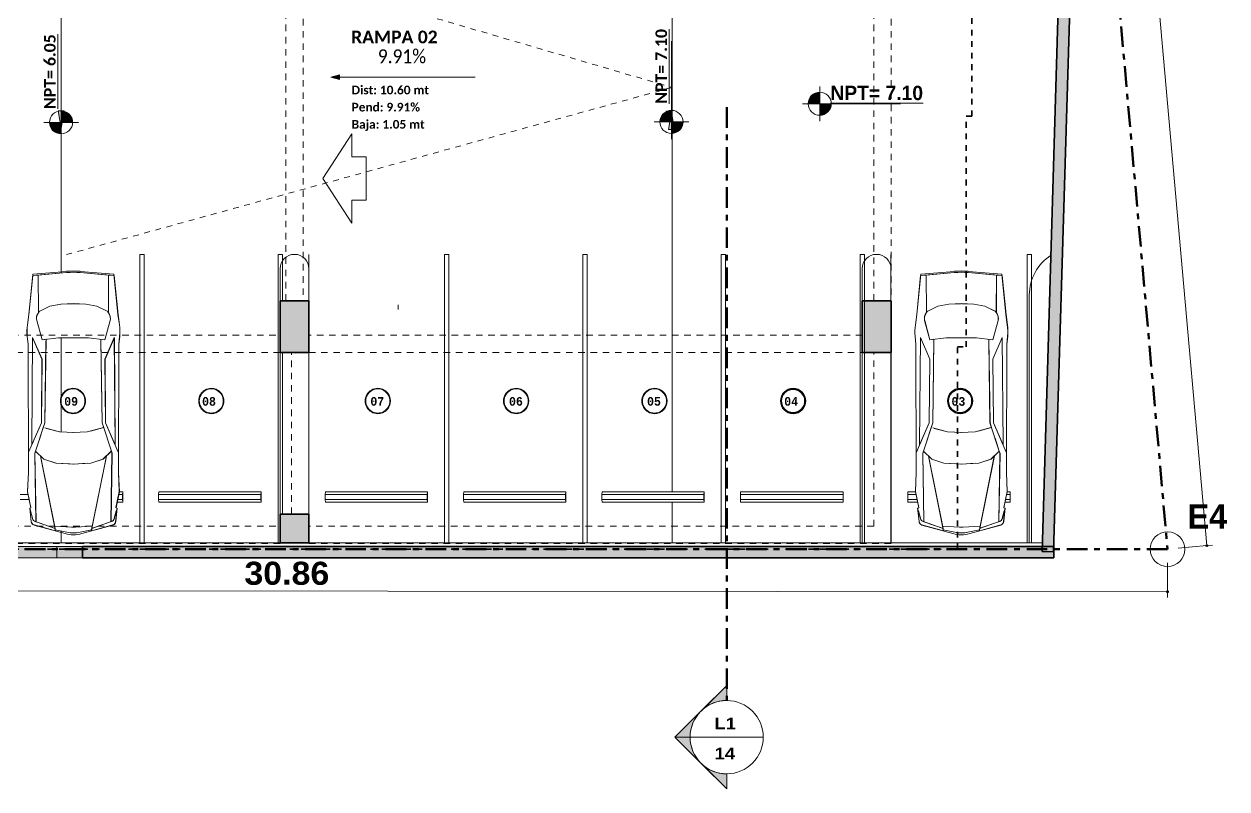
# Model space of a CAD drawing. Header units: metres. Extents: x -144 to 1000, y -717 to 29.
# Drawn here: x 364.23 to 385.1, y -575.68 to -562.42 of the extents above; entities that cross this region are included whole.
import ezdxf

# ---------------------------------------------------------------- set-up
doc = ezdxf.new("R2010")
doc.units = ezdxf.units.M
for name, pattern in [('Basculante', [0.11625, 0.075, -0.04125]), ('basculante modificado', [0.18, 0.1125, -0.0675]), ('Dash Dot 3_16_', [0.595313, 0.357187, -0.119063, 0, -0.119063]), ('Trazo_2_', [0.47625, 0.238125, -0.238125])]:
    doc.linetypes.add(name, pattern=pattern)
doc.layers.get('0').update_dxf_attribs({"color": 1})
for name, color, linetype, lineweight in [('A-ANNO-DIMS', 1, 'Continuous', 9), ('A-DETL', 1, 'Continuous', 9), ('A-DETL-GENF', 1, 'Continuous', 9), ('A-DETL-GENF-HDLN', 1, 'Trazo_2_', 9), ('A-DETL-THIN', 1, 'Continuous', 9), ('A-FLOR', 2, 'Continuous', 9), ('A-WALL', 4, 'Continuous', 9), ('C-PRKG', 2, 'Continuous', 9), ('G-ANNO-DIMS', 1, 'Continuous', 9), ('G-ANNO-SYMB', 1, 'Continuous', 9), ('G-ANNO-TEXT', 2, 'Continuous', 9), ('G-IMPT', 1, 'Continuous', 9), ('S-COLS', 7, 'Continuous', 9)]:
    doc.layers.add(name, color=color, linetype=linetype, lineweight=lineweight)
doc.layers.add('A-WALL-PATT', color=7, linetype='Continuous', lineweight=35, true_color=0x9c9c9c)
doc.styles.add('Arial Black', font='', dxfattribs={"height": 0.15})
doc.styles.add('Britannic Bold_B', font='', dxfattribs={"width": 0.7})
doc.styles.add('Britannic Bold_B_1', font='', dxfattribs={"width": 0.7, "height": 0.4})
doc.styles.add('Britannic Bold_B_2', font='', dxfattribs={"width": 1.1, "height": 0.009})
doc.styles.add('Calibri', font='calibri.ttf', dxfattribs={"width": 0.9, "height": 0.24})
doc.styles.add('Calibri_B', font='calibrib.ttf', dxfattribs={"height": 0.165})
doc.styles.add('Calibri_B_1', font='calibrib.ttf', dxfattribs={"height": 0.135})
doc.styles.add('Calibri_B_2', font='calibrib.ttf', dxfattribs={"height": 0.135})
doc.styles.add('Courier New_B', font='courbd.ttf', dxfattribs={"height": 0.1125})
doc.styles.get('Arial Black').set_extended_font_data('Arial Black')
doc.styles.get('Britannic Bold_B').set_extended_font_data('Britannic Bold', bold=True)
doc.styles.get('Britannic Bold_B_1').set_extended_font_data('Britannic Bold', bold=True)
doc.styles.get('Britannic Bold_B_2').set_extended_font_data('Britannic Bold', bold=True)

# ---------------------------------------------------------------- blocks, each defined once
blk = doc.blocks.new('CARRO TIPO - Mid Size-2_dwg-602319-Nivel 3')
at = {"layer": 'G-IMPT', "color": 8, "lineweight": 9, "true_color": 0x808080}
for p, q in [((0.247, 0.653), (0.414, 0.699)), ((0.138, 0.631), (-0.026, 0.034)), ((0.021, 0.217), (1.434, 0.501)), ((0.075, 0.225), (0.213, 0.621)), ((1.408, 0.443), (1.561, 0.602)), ((4.083, 0.58), (4.083, 0.58)), ((4.209, 0.56), (4.26, 0.526)), ((5.004, 0.004), (4.948, 0.653)), ((0.098, -0.09), (0.119, 0.235)), ((0.047, 0.221), (0, 0)), ((4.396, 0.111), (4.405, -0.12)), ((0.098, -0.165), (0.119, -0.491)), ((0.138, -0.886), (-0.026, -0.289)), ((0.047, -0.477), (0, -0.255)), ((5.004, -0.259), (4.948, -0.908)), ((0.021, -0.472), (1.434, -0.757)), ((0.075, -0.48), (0.213, -0.876)), ((0.247, -0.908), (0.414, -0.955)), ((4.209, -0.816), (4.26, -0.782))]:
    blk.add_line(p, q, dxfattribs=at)
at = {"layer": 'G-IMPT', "color": 8, "lineweight": 9, "true_color": 0x808080, "flags": 128}
for points in [[(0.475, 0.685), (0.468, 0.713), (0.204, 0.687)], [(1.149, 0.74), (0.783, 0.756), (0.476, 0.692)], [(3.781, 0.763), (3.617, 0.747), (1.149, 0.74)], [(1.545, 0.737), (2.111, 0.49), (3.338, 0.478), (3.752, 0.659), (1.682, 0.677)], [(5.028, 0.004), (4.972, 0.654), (4.195, 0.731), (3.999, 0.759)], [(0.21, 0.596), (1.522, 0.616), (2.107, 0.423), (3.683, 0.401)], [(3.749, -0.137), (3.746, 0.162), (3.711, 0.477), (4.08, 0.579)], [(4.953, 0.549), (4.25, 0.546), (4.359, 0.326), (4.396, 0.111)], [(1.315, -0.144), (1.334, 0.209), (1.408, 0.443)], [(1.923, -0.141), (1.934, 0.138), (2.01, 0.425)], [(1.315, -0.111), (1.334, -0.465), (1.408, -0.698), (1.561, -0.857)], [(1.923, -0.115), (1.934, -0.393), (2.01, -0.68)], [(3.749, -0.118), (3.746, -0.417), (3.711, -0.732), (4.083, -0.836)], [(4.953, -0.804), (4.25, -0.802), (4.359, -0.582), (4.396, -0.366), (4.405, -0.135)], [(5.028, -0.259), (4.972, -0.909), (4.195, -0.987), (3.999, -1.014)], [(0.21, -0.851), (1.522, -0.872), (2.107, -0.679), (3.683, -0.657)], [(1.545, -0.992), (2.111, -0.746), (3.338, -0.734), (3.752, -0.915), (1.682, -0.932)], [(0.475, -0.941), (0.468, -0.969), (0.204, -0.942)], [(3.781, -1.019), (3.617, -1.003), (1.149, -0.996), (0.783, -1.011), (0.476, -0.947)]]:
    blk.add_lwpolyline(points, dxfattribs=at)
at = {"layer": 'G-IMPT', "color": 8, "lineweight": 9, "true_color": 0x808080}
for centre, radius, start, end in [((3.87, -0.147), 0.914, 81.9284, 95.6257), ((0.211, 0.611), 0.0762, 95.8102, 164.6615), ((0.261, 0.604), 0.0508, 105.4862, 160.7894), ((4.124, 0.434), 0.152, 56.264, 106.8198), ((0.562, -0.128), 0.61, 164.6615, 195.3385), ((0.596, -0.128), 0.61, 167.9052, 192.0948), ((3.486, -0.128), 1.524, 355.0592, 4.9408), ((3.51, -0.128), 1.524, 355.0592, 4.9408), ((0.707, -0.128), 0.61, 176.4735, 183.5265), ((0.211, -0.866), 0.0762, 195.3385, 264.1898), ((0.261, -0.859), 0.0508, 199.2106, 254.5138), ((4.124, -0.689), 0.152, 254.4694, 303.7359), ((3.87, -0.109), 0.914, 264.3743, 278.0716)]:
    blk.add_arc(centre, radius, start, end, dxfattribs=at)
blk = doc.blocks.new('T')
at = {"layer": 'A-ANNO-DIMS', "lineweight": 25, "true_color": 0x0000ff}
h = blk.add_hatch(color=5, dxfattribs=at)
edge = h.paths.add_edge_path()
edge.add_arc((383.839, -510.992), 0.015, 0, 360)
h = blk.add_hatch(color=5, dxfattribs=at)
edge = h.paths.add_edge_path()
edge.add_arc((383.157, -511.792), 0.015, 0, 360)
at = {"layer": 'A-WALL', "true_color": 0x808080}
for points in [[(361.5, -511.205), (363.888, -511.205), (363.888, -511.005), (352.407, -511.005), (352.35, -511.205), (359.378, -511.205)], [(364.331, -511.205), (364.331, -511.005), (363.888, -511.005), (363.888, -511.205), (363.962, -511.205)]]:
    blk.add_hatch(color=8, dxfattribs=at).paths.add_polyline_path(points)
at = {"layer": 'A-WALL-PATT', "true_color": 0x747474}
blk.add_hatch(color=8, dxfattribs=at).paths.add_polyline_path([(381.181, -511.097), (381.512, -499.943), (381.312, -499.943), (380.981, -511.091)])
at = {"layer": 'A-WALL-PATT', "lineweight": 5, "true_color": 0x747474}
blk.add_hatch(color=8, dxfattribs=at).paths.add_polyline_path([(364.331, -511.205), (381.184, -511.205), (381.183, -511.005), (381.181, -511.097), (380.981, -511.091), (380.983, -511.005), (364.331, -511.005)])
at = {"layer": 'G-ANNO-DIMS'}
blk.add_hatch(color=256, dxfattribs=at).paths.add_polyline_path([(368.644, -502.867), (368.794, -502.908), (368.794, -502.827)])
h = blk.add_hatch(color=256, dxfattribs=at)
edge = h.paths.add_edge_path()
edge.add_line((377.124, -503.328), (376.924, -503.328))
edge.add_arc((377.124, -503.328), 0.2, 90, 180, ccw=False)
edge.add_line((377.124, -503.128), (377.124, -503.328))
h = blk.add_hatch(color=256, dxfattribs=at)
edge = h.paths.add_edge_path()
edge.add_line((377.124, -503.328), (377.324, -503.328))
edge.add_arc((377.124, -503.328), 0.2, 270, 360, ccw=False)
edge.add_line((377.124, -503.528), (377.124, -503.328))
at = {"layer": 'G-ANNO-DIMS', "true_color": 0x0000ff}
for points in [[(363.962, -503.749), (364.015, -503.449), (363.909, -503.449)], [(374.552, -503.474), (374.499, -503.774), (374.605, -503.774)]]:
    blk.add_hatch(color=5, dxfattribs=at).paths.add_polyline_path(points)
at = {"layer": 'G-ANNO-DIMS'}
h = blk.add_hatch(color=256, dxfattribs=at)
edge = h.paths.add_edge_path()
edge.add_line((363.962, -503.651), (363.962, -503.451))
edge.add_arc((363.962, -503.651), 0.2, 0, 90, ccw=False)
edge.add_line((364.162, -503.651), (363.962, -503.651))
at = {"layer": 'G-ANNO-DIMS', "extrusion": (0, 0, -1)}
h = blk.add_hatch(color=256, dxfattribs=at)
edge = h.paths.add_edge_path()
edge.add_line((-374.552, -503.644), (-374.552, -503.444))
edge.add_arc((-374.552, -503.644), 0.2, 360, 450, ccw=False)
edge.add_line((-374.352, -503.644), (-374.552, -503.644))
at = {"layer": 'G-ANNO-DIMS'}
h = blk.add_hatch(color=256, dxfattribs=at)
edge = h.paths.add_edge_path()
edge.add_line((363.962, -503.651), (363.962, -503.851))
edge.add_arc((363.962, -503.651), 0.2, 180, 270, ccw=False)
edge.add_line((363.762, -503.651), (363.962, -503.651))
at = {"layer": 'G-ANNO-DIMS', "extrusion": (0, 0, -1)}
h = blk.add_hatch(color=256, dxfattribs=at)
edge = h.paths.add_edge_path()
edge.add_line((-374.552, -503.644), (-374.552, -503.844))
edge.add_arc((-374.552, -503.644), 0.2, 180, 270, ccw=False)
edge.add_line((-374.752, -503.644), (-374.552, -503.644))
at = {"layer": 'G-ANNO-SYMB'}
h = blk.add_hatch(color=256, dxfattribs=at)
edge = h.paths.add_edge_path()
edge.add_line((375.084, -513.841), (375.51, -513.415))
edge.add_line((375.51, -513.415), (375.51, -513.677))
edge.add_arc((375.51, -514.313), 0.636, 90, 132.0784)
h = blk.add_hatch(color=256, dxfattribs=at)
edge = h.paths.add_edge_path()
edge.add_arc((375.51, -514.313), 0.635, 135, 180)
edge.add_line((374.875, -514.313), (374.612, -514.313))
edge.add_line((374.612, -514.313), (375.061, -513.864))
h = blk.add_hatch(color=256, dxfattribs=at)
edge = h.paths.add_edge_path()
edge.add_line((375.061, -514.762), (374.612, -514.313))
edge.add_line((374.612, -514.313), (374.875, -514.313))
edge.add_arc((375.51, -514.313), 0.635, 180, 225)
h = blk.add_hatch(color=256, dxfattribs=at)
edge = h.paths.add_edge_path()
edge.add_arc((375.51, -514.313), 0.636, 227.9216, 270)
edge.add_line((375.51, -514.948), (375.51, -515.211))
edge.add_line((375.51, -515.211), (375.084, -514.785))
at = {"layer": 'S-COLS', "true_color": 0x5b5b5b}
h = blk.add_hatch(color=251, dxfattribs=at)
h.paths.add_polyline_path([(378.362, -507.644), (378.362, -506.744), (377.862, -506.744), (377.862, -507.644)])
h.paths.add_polyline_path([(360.062, -507.644), (360.562, -507.644), (360.562, -506.744), (360.062, -506.744)])
h.paths.add_polyline_path([(367.762, -507.644), (368.262, -507.644), (368.262, -506.744), (367.762, -506.744), (367.762, -507.511)])
h.paths.add_polyline_path([(365.962, -499.944), (365.962, -499.444), (364.262, -499.444), (364.262, -497.294), (365.962, -497.294), (365.962, -496.794), (363.962, -496.794), (363.962, -499.944), (365.745, -499.944)])
h.paths.add_polyline_path([(374.302, -499.944), (374.302, -499.943), (374.302, -496.794), (374.062, -496.794), (374.062, -499.944), (374.302, -499.944)])
h.paths.add_polyline_path([(367.762, -499.944), (368.262, -499.943), (368.262, -499.044), (367.762, -499.044), (367.762, -499.943)])
h.paths.add_polyline_path([(378.362, -499.944), (378.362, -499.943), (377.962, -499.944)])
h.paths.add_polyline_path([(360.562, -499.944), (360.562, -499.244), (360.062, -499.244), (360.062, -499.944)])
h.paths.add_polyline_path([(367.868, -497.694), (368.262, -497.694), (368.262, -496.794), (367.762, -496.794), (367.762, -497.694)])
h.paths.add_polyline_path([(360.562, -497.494), (360.562, -496.793), (360.062, -496.793), (360.062, -497.494)])
h.paths.add_polyline_path([(378.292, -488.794), (378.362, -488.794), (378.362, -487.894), (377.862, -487.894), (377.862, -488.794), (378.027, -488.794)])
h.paths.add_polyline_path([(367.868, -488.794), (368.262, -488.794), (368.262, -487.894), (367.762, -487.894), (367.762, -488.794)])
h.paths.add_polyline_path([(360.262, -488.194), (361.162, -488.194), (361.162, -487.694), (360.262, -487.694)])
h = blk.add_hatch(color=251, dxfattribs=at)
h.paths.add_polyline_path([(360.099, -510.943), (360.562, -510.943), (360.562, -510.444), (360.062, -510.444), (360.062, -510.943)])
h.paths.add_polyline_path([(367.868, -510.943), (368.262, -510.943), (368.262, -510.444), (367.762, -510.444), (367.762, -510.943), (367.801, -510.943)])
at = {"layer": 'A-ANNO-DIMS', "color": 5, "true_color": 0x0000ff}
for p, q in [((381.439, -483.918), (383.839, -510.992)), ((383.839, -510.992), (383.341, -511.036)), ((383.839, -510.992), (383.939, -510.983)), ((383.157, -511.792), (383.158, -511.292)), ((383.157, -511.792), (352.295, -511.768)), ((383.157, -511.792), (383.157, -511.892))]:
    blk.add_line(p, q, dxfattribs=at)
at = {"layer": 'A-ANNO-DIMS', "color": 5, "lineweight": 25, "true_color": 0x0000ff}
for centre in [(383.839, -510.992), (383.157, -511.792)]:
    blk.add_circle(centre, 0.015, dxfattribs=at)
at = {"layer": 'A-DETL', "color": 7, "linetype": 'Dash Dot 3_16_', "lineweight": 70}
for p, q in [((380.757, -483.979), (383.158, -511.053)), ((383.158, -511.053), (352.296, -511.053))]:
    blk.add_line(p, q, dxfattribs=at)
at = {"layer": 'A-DETL', "color": 7, "linetype": 'Basculante', "lineweight": 35}
for p, q in [((379.762, -503.544), (379.762, -498.694)), ((379.762, -503.544), (379.662, -503.544)), ((379.662, -507.544), (379.662, -503.544)), ((379.512, -507.544), (379.662, -507.544)), ((379.512, -511.053), (379.512, -507.544)), ((353.329, -511.053), (379.512, -511.053))]:
    blk.add_line(p, q, dxfattribs=at)
at = {"layer": 'A-DETL', "color": 9, "linetype": 'Basculante', "true_color": 0xc0c0c0}
for p, q in [((363.962, -499.943), (374.562, -503.045)), ((374.562, -503.045), (363.962, -505.971))]:
    blk.add_line(p, q, dxfattribs=at)
at = {"layer": 'A-DETL', "color": 7, "linetype": 'basculante modificado'}
for p, q in [((367.862, -506.744), (367.862, -499.944)), ((368.162, -499.944), (368.162, -506.744)), ((378.062, -506.744), (378.062, -499.944)), ((378.362, -499.944), (378.362, -506.744)), ((360.562, -507.344), (367.762, -507.344)), ((377.862, -507.344), (368.262, -507.344)), ((367.762, -507.644), (360.562, -507.644)), ((367.961, -510.444), (367.961, -507.644)), ((368.261, -507.644), (377.862, -507.644)), ((368.261, -507.644), (368.261, -510.444)), ((378.062, -510.654), (378.062, -507.644)), ((378.362, -507.644), (378.362, -510.954)), ((360.562, -510.654), (367.762, -510.654)), ((378.062, -510.654), (368.262, -510.654)), ((367.762, -510.954), (360.562, -510.954)), ((368.261, -510.954), (378.362, -510.954))]:
    blk.add_line(p, q, dxfattribs=at)
at = {"layer": 'A-DETL', "color": 253, "true_color": 0xb6b6b6}
blk.add_line((369.812, -506.816), (369.812, -506.896), dxfattribs=at)
at = {"layer": 'A-DETL-GENF'}
for p, q in [((369.005, -503.849), (368.505, -504.624)), ((369.005, -504.249), (369.005, -503.849)), ((369.255, -504.249), (369.005, -504.249)), ((369.255, -504.624), (369.255, -504.249)), ((369.005, -505.399), (368.505, -504.624)), ((369.255, -504.624), (369.255, -504.999)), ((369.255, -504.999), (369.005, -504.999)), ((369.005, -504.999), (369.005, -505.399))]:
    blk.add_line(p, q, dxfattribs=at)
at = {"layer": 'A-DETL-GENF', "color": 8, "true_color": 0x808080}
for p, q in [((364.058, -506.256), (363.567, -506.299)), ((364.787, -506.299), (364.294, -506.256)), ((379.463, -506.256), (378.972, -506.299)), ((380.192, -506.299), (379.699, -506.256)), ((363.471, -506.307), (363.403, -506.985)), ((363.567, -506.299), (363.471, -506.307)), ((363.567, -506.299), (363.57, -506.936)), ((364.785, -506.937), (364.787, -506.299)), ((364.884, -506.307), (364.787, -506.299)), ((364.951, -506.985), (364.884, -506.307)), ((378.875, -506.307), (378.808, -506.985)), ((378.972, -506.299), (378.875, -506.307)), ((378.972, -506.299), (378.974, -506.936)), ((380.19, -506.937), (380.192, -506.299)), ((380.289, -506.307), (380.192, -506.299)), ((380.356, -506.985), (380.289, -506.307)), ((363.57, -506.936), (363.768, -506.837)), ((363.768, -506.837), (363.957, -506.804)), ((363.957, -506.804), (364.176, -506.795)), ((364.176, -506.795), (364.391, -506.803)), ((364.391, -506.803), (364.585, -506.837)), ((364.585, -506.837), (364.785, -506.937)), ((378.974, -506.936), (379.172, -506.837)), ((379.172, -506.837), (379.362, -506.804)), ((379.362, -506.804), (379.581, -506.795)), ((379.581, -506.795), (379.796, -506.803)), ((379.796, -506.803), (379.99, -506.837)), ((379.99, -506.837), (380.19, -506.937)), ((363.403, -506.985), (363.378, -507.161)), ((363.539, -507.085), (363.632, -507.42)), ((363.588, -506.927), (363.557, -506.972)), ((363.57, -506.954), (363.57, -506.936)), ((364.723, -507.42), (364.816, -507.085)), ((364.785, -506.956), (364.765, -506.927)), ((364.785, -506.937), (364.785, -506.956)), ((364.976, -507.161), (364.951, -506.985)), ((378.808, -506.985), (378.783, -507.161)), ((378.944, -507.085), (379.037, -507.42)), ((378.992, -506.927), (378.962, -506.972)), ((378.974, -506.954), (378.974, -506.936)), ((380.127, -507.42), (380.22, -507.085)), ((380.19, -506.956), (380.17, -506.927)), ((380.19, -506.937), (380.19, -506.956)), ((380.381, -507.161), (380.356, -506.985)), ((363.374, -507.358), (363.389, -507.505)), ((363.389, -507.505), (363.395, -509.726)), ((363.452, -509.246), (363.468, -507.383)), ((363.468, -507.383), (363.631, -507.757)), ((363.632, -507.42), (363.916, -507.389)), ((363.701, -507.413), (363.632, -507.42)), ((363.68, -508.864), (363.701, -507.413)), ((363.916, -507.389), (364.176, -507.386)), ((364.176, -507.386), (364.437, -507.389)), ((364.437, -507.389), (364.723, -507.42)), ((364.654, -507.413), (364.674, -508.864)), ((364.724, -507.757), (364.886, -507.383)), ((364.886, -507.383), (364.902, -509.246)), ((364.96, -509.726), (364.966, -507.505)), ((364.966, -507.505), (364.98, -507.358)), ((378.779, -507.358), (378.794, -507.505)), ((378.794, -507.505), (378.8, -509.726)), ((378.857, -509.246), (378.873, -507.383)), ((378.873, -507.383), (379.036, -507.757)), ((379.037, -507.42), (379.32, -507.389)), ((379.106, -507.413), (379.037, -507.42)), ((379.085, -508.864), (379.106, -507.413)), ((379.32, -507.389), (379.581, -507.386)), ((379.581, -507.386), (379.842, -507.389)), ((379.842, -507.389), (380.127, -507.42)), ((380.059, -507.413), (380.079, -508.864)), ((380.129, -507.757), (380.291, -507.383)), ((380.291, -507.383), (380.307, -509.246)), ((380.364, -509.726), (380.371, -507.505)), ((380.371, -507.505), (380.385, -507.358)), ((363.631, -507.757), (363.62, -508.861)), ((364.735, -508.861), (364.724, -507.757)), ((379.036, -507.757), (379.025, -508.861)), ((380.139, -508.861), (380.129, -507.757)), ((363.62, -508.861), (363.452, -509.246)), ((363.654, -508.945), (363.68, -508.864)), ((364.674, -508.864), (364.701, -508.944)), ((364.902, -509.246), (364.735, -508.861)), ((379.025, -508.861), (378.857, -509.246)), ((379.058, -508.945), (379.085, -508.864)), ((380.079, -508.864), (380.106, -508.944)), ((380.307, -509.246), (380.139, -508.861)), ((363.507, -509.391), (363.519, -509.353)), ((363.525, -510.577), (363.507, -509.391)), ((363.521, -509.354), (363.509, -509.389)), ((363.509, -509.389), (363.528, -510.577)), ((364.827, -510.574), (364.845, -509.389)), ((364.848, -509.391), (364.829, -510.574)), ((364.845, -509.389), (364.834, -509.355)), ((364.836, -509.354), (364.848, -509.391)), ((378.912, -509.391), (378.924, -509.353)), ((378.93, -510.577), (378.912, -509.391)), ((378.926, -509.354), (378.914, -509.389)), ((378.914, -509.389), (378.933, -510.577)), ((380.232, -510.574), (380.25, -509.389)), ((380.253, -509.391), (380.234, -510.574)), ((380.25, -509.389), (380.239, -509.355)), ((380.24, -509.354), (380.253, -509.391)), ((363.859, -510.692), (363.605, -509.436)), ((364.749, -509.437), (364.496, -510.692)), ((379.263, -510.692), (379.01, -509.436)), ((380.154, -509.437), (379.901, -510.692)), ((363.395, -509.726), (363.381, -510.056)), ((364.974, -510.056), (364.96, -509.726)), ((378.8, -509.726), (378.786, -510.056)), ((380.378, -510.056), (380.364, -509.726)), ((363.381, -510.056), (363.439, -510.334)), ((364.915, -510.334), (364.974, -510.056)), ((378.786, -510.056), (378.844, -510.334)), ((380.32, -510.334), (380.378, -510.056)), ((363.439, -510.334), (363.419, -510.34)), ((363.419, -510.34), (363.442, -510.573)), ((363.419, -510.34), (363.474, -510.538)), ((364.936, -510.34), (364.882, -510.534)), ((364.912, -510.573), (364.936, -510.34)), ((364.936, -510.34), (364.915, -510.334)), ((378.844, -510.334), (378.823, -510.34)), ((378.823, -510.34), (378.847, -510.573)), ((378.823, -510.34), (378.878, -510.538)), ((380.341, -510.34), (380.287, -510.534)), ((380.317, -510.573), (380.341, -510.34)), ((380.341, -510.34), (380.32, -510.334)), ((363.493, -510.633), (363.865, -510.735)), ((363.503, -510.569), (363.525, -510.577)), ((363.528, -510.575), (363.525, -510.574)), ((363.528, -510.577), (363.859, -510.692)), ((363.851, -510.653), (364.144, -510.671)), ((364.142, -510.671), (363.851, -510.653)), ((364.504, -510.653), (364.21, -510.671)), ((364.49, -510.735), (364.862, -510.633)), ((364.853, -510.565), (364.499, -510.689)), ((378.897, -510.633), (379.27, -510.735)), ((378.907, -510.569), (378.93, -510.577)), ((378.933, -510.575), (378.93, -510.574)), ((378.933, -510.577), (379.263, -510.692)), ((379.256, -510.653), (379.549, -510.671)), ((379.547, -510.671), (379.256, -510.653)), ((379.909, -510.653), (379.615, -510.671)), ((379.894, -510.735), (380.267, -510.633)), ((380.258, -510.565), (379.904, -510.689)), ((363.865, -510.735), (363.856, -510.691)), ((363.856, -510.691), (363.862, -510.717)), ((363.862, -510.717), (364.061, -510.76)), ((364.291, -510.76), (364.493, -510.717)), ((364.499, -510.689), (364.49, -510.735)), ((364.493, -510.717), (364.498, -510.691)), ((364.496, -510.692), (364.498, -510.691)), ((379.27, -510.735), (379.261, -510.691)), ((379.261, -510.691), (379.266, -510.717)), ((379.266, -510.717), (379.466, -510.76)), ((379.696, -510.76), (379.898, -510.717)), ((379.904, -510.689), (379.894, -510.735)), ((379.898, -510.717), (379.903, -510.691)), ((379.901, -510.692), (379.903, -510.691))]:
    blk.add_line(p, q, dxfattribs=at)
for centre, radius, start, end in [((364.176, -507.623), 1.372, 85.0592, 94.9409), ((379.581, -507.623), 1.372, 85.0592, 94.9409), ((363.671, -507.049), 0.137, 146.2641, 195.5306), ((363.671, -507.049), 0.137, 177.6851, 182.0581), ((363.671, -507.049), 0.137, 163.4098, 168.5348), ((363.671, -507.049), 0.137, 149.6462, 154.919), ((364.683, -507.049), 0.137, 344.4694, 42.3955), ((379.076, -507.049), 0.137, 146.2641, 195.5306), ((379.076, -507.049), 0.137, 177.6851, 182.0581), ((379.076, -507.049), 0.137, 163.4098, 168.5348), ((379.076, -507.049), 0.137, 149.6462, 154.919), ((380.088, -507.049), 0.137, 344.4694, 42.3955), ((364.193, -507.277), 0.823, 171.9284, 185.6257), ((364.161, -507.277), 0.823, 354.3743, 8.0716), ((379.598, -507.277), 0.823, 171.9284, 185.6257), ((379.566, -507.277), 0.823, 354.3743, 8.0716), ((363.511, -510.566), 0.0686, 185.8102, 254.6615), ((363.518, -510.526), 0.0457, 195.4862, 250.7894), ((364.176, -510.124), 0.549, 266.4735, 273.5265), ((364.838, -510.522), 0.0457, 289.2106, 344.5138), ((364.844, -510.566), 0.0686, 285.3385, 354.1898), ((378.915, -510.566), 0.0686, 185.8102, 254.6615), ((378.923, -510.526), 0.0457, 195.4862, 250.7894), ((379.581, -510.124), 0.549, 266.4735, 273.5265), ((380.243, -510.522), 0.0457, 289.2106, 344.5138), ((380.249, -510.566), 0.0686, 285.3385, 354.1898), ((364.176, -510.223), 0.549, 257.9052, 282.0948), ((379.581, -510.223), 0.549, 257.9052, 282.0948)]:
    blk.add_arc(centre, radius, start, end, dxfattribs=at)
at = {"layer": 'A-DETL-GENF-HDLN', "color": 8, "true_color": 0x808080}
for p, q in [((363.654, -508.945), (363.519, -509.353)), ((363.937, -509.019), (363.654, -508.945)), ((364.701, -508.944), (364.415, -509.019)), ((364.836, -509.354), (364.701, -508.944)), ((379.058, -508.945), (378.924, -509.353)), ((379.342, -509.019), (379.058, -508.945)), ((380.106, -508.944), (379.82, -509.019)), ((380.24, -509.354), (380.106, -508.944)), ((364.176, -509.029), (363.937, -509.019)), ((364.415, -509.019), (364.176, -509.029)), ((379.581, -509.029), (379.342, -509.019)), ((379.82, -509.019), (379.581, -509.029)), ((363.519, -509.353), (363.664, -509.493)), ((364.691, -509.493), (364.836, -509.354)), ((378.924, -509.353), (379.069, -509.493)), ((380.096, -509.493), (380.24, -509.354)), ((363.664, -509.493), (363.875, -509.559)), ((363.875, -509.559), (364.178, -509.576)), ((364.178, -509.576), (364.481, -509.559)), ((364.481, -509.559), (364.691, -509.493)), ((379.069, -509.493), (379.279, -509.559)), ((379.279, -509.559), (379.583, -509.576)), ((379.583, -509.576), (379.886, -509.559)), ((379.886, -509.559), (380.096, -509.493))]:
    blk.add_line(p, q, dxfattribs=at)
at = {"layer": 'A-DETL-THIN'}
for p, q in [((380.983, -511.005), (381.133, -505.956)), ((367.762, -506.19), (367.762, -506.744)), ((368.262, -506.744), (368.262, -506.19)), ((377.86, -506.19), (377.86, -506.744)), ((378.36, -506.744), (378.36, -506.19)), ((380.76, -506.645), (380.76, -510.943)), ((367.762, -506.744), (368.262, -506.744)), ((377.86, -506.744), (378.36, -506.744)), ((367.762, -507.644), (367.762, -510.444)), ((368.262, -507.644), (367.762, -507.644)), ((368.262, -510.444), (368.262, -507.644)), ((377.862, -507.644), (377.862, -510.943)), ((378.362, -507.644), (377.862, -507.644)), ((378.362, -510.943), (378.362, -507.644)), ((367.762, -510.444), (368.262, -510.444)), ((352.407, -511.005), (380.983, -511.005)), ((377.862, -510.943), (355.26, -510.943)), ((380.76, -510.943), (378.362, -510.943))]:
    blk.add_line(p, q, dxfattribs=at)
blk.add_circle((383.158, -511.053), 0.3, dxfattribs=at)
for centre, radius, start in [((368.012, -506.19), 0.25, 0), ((378.11, -506.19), 0.25, 0), ((381.582, -506.645), 0.822, 123.1164)]:
    blk.add_arc(centre, radius, start, 180, dxfattribs=at)
at = {"layer": 'A-FLOR'}
for p, q in [((363.962, -506.264), (363.962, -499.943)), ((374.562, -499.944), (374.562, -510.059)), ((363.962, -508.411), (363.962, -507.389)), ((363.962, -508.505), (363.962, -508.46)), ((363.962, -509.02), (363.962, -508.554)), ((374.562, -510.235), (374.562, -510.943)), ((363.962, -510.943), (363.962, -510.739)), ((365.327, -510.943), (362.999, -510.943)), ((367.727, -510.943), (365.401, -510.943)), ((370.615, -510.943), (368.262, -510.943)), ((373.015, -510.943), (370.689, -510.943)), ((375.415, -510.943), (373.089, -510.943)), ((375.489, -510.943), (377.827, -510.943)), ((377.901, -510.943), (380.725, -510.943)), ((380.799, -510.943), (380.985, -510.943))]:
    blk.add_line(p, q, dxfattribs=at)
at = {"layer": 'A-WALL', "lineweight": 35}
for p, q in [((380.981, -511.091), (381.467, -494.719)), ((381.181, -511.097), (381.667, -494.719)), ((381.184, -511.005), (364.331, -511.005)), ((364.331, -511.005), (364.331, -511.205)), ((381.184, -511.205), (381.184, -511.005)), ((364.331, -511.205), (381.184, -511.205)), ((380.981, -511.091), (381.181, -511.097))]:
    blk.add_line(p, q, dxfattribs=at)
at = {"layer": 'A-WALL'}
for p, q in [((352.407, -511.005), (364.331, -511.005)), ((363.888, -511.205), (363.888, -511.005)), ((364.331, -511.205), (352.35, -511.205))]:
    blk.add_line(p, q, dxfattribs=at)
at = {"layer": 'C-PRKG'}
for p, q in [((365.327, -505.943), (365.401, -505.943)), ((365.327, -505.943), (365.327, -510.943)), ((365.401, -505.943), (365.401, -505.943)), ((365.401, -505.943), (365.401, -510.943)), ((365.401, -505.943), (365.401, -510.943)), ((367.727, -505.943), (367.801, -505.943)), ((367.727, -505.943), (367.727, -510.943)), ((367.801, -505.943), (367.801, -505.943)), ((367.801, -505.943), (367.801, -506.744)), ((367.801, -505.943), (367.801, -506.744)), ((368.262, -506.744), (368.262, -505.943)), ((370.615, -505.943), (370.689, -505.943)), ((370.615, -505.943), (370.615, -510.943)), ((370.689, -505.943), (370.689, -505.943)), ((370.689, -505.943), (370.689, -510.943)), ((370.689, -505.943), (370.689, -510.943)), ((373.015, -505.943), (373.089, -505.943)), ((373.015, -505.943), (373.015, -510.943)), ((373.089, -505.943), (373.089, -505.943)), ((373.089, -505.943), (373.089, -510.943)), ((373.089, -505.943), (373.089, -510.943)), ((375.415, -505.943), (375.489, -505.943)), ((375.415, -505.943), (375.415, -510.943)), ((375.489, -505.943), (375.489, -505.943)), ((375.489, -505.943), (375.489, -510.943)), ((375.489, -505.943), (375.489, -510.943)), ((377.827, -505.943), (377.901, -505.943)), ((377.827, -505.943), (377.827, -510.943)), ((377.901, -505.943), (377.901, -510.943)), ((378.36, -506.744), (378.36, -505.943)), ((380.725, -505.943), (380.799, -505.943)), ((380.725, -505.943), (380.725, -510.943)), ((380.799, -505.943), (380.799, -510.943)), ((367.801, -507.644), (367.801, -510.444)), ((367.801, -507.644), (367.801, -510.444)), ((368.262, -510.943), (368.262, -507.644)), ((378.36, -510.943), (378.36, -507.644)), ((364.168, -508.263), (364.168, -508.263)), ((366.568, -508.263), (366.568, -508.263)), ((369.456, -508.263), (369.456, -508.263)), ((371.856, -508.263), (371.856, -508.263)), ((374.256, -508.263), (374.256, -508.263)), ((364.168, -508.703), (364.168, -508.703)), ((366.568, -508.703), (366.568, -508.703)), ((369.456, -508.703), (369.456, -508.703)), ((371.856, -508.703), (371.856, -508.703)), ((374.256, -508.703), (374.256, -508.703)), ((363.254, -510.102), (363.391, -510.102)), ((363.254, -510.192), (363.409, -510.192)), ((363.518, -510.102), (363.52, -510.102)), ((363.519, -510.192), (363.522, -510.192)), ((364.835, -510.235), (364.832, -510.235)), ((364.833, -510.192), (364.835, -510.192)), ((364.834, -510.102), (364.837, -510.102)), ((364.835, -510.059), (364.837, -510.059)), ((365.031, -510.235), (364.936, -510.235)), ((364.945, -510.192), (365.025, -510.192)), ((364.964, -510.102), (365.025, -510.102)), ((364.973, -510.059), (365.031, -510.059)), ((365.031, -510.059), (365.025, -510.102)), ((365.025, -510.102), (365.025, -510.192)), ((365.025, -510.192), (365.031, -510.235)), ((365.033, -510.059), (365.031, -510.059)), ((365.031, -510.235), (365.033, -510.235)), ((365.033, -510.235), (365.033, -510.059)), ((365.654, -510.102), (365.66, -510.059)), ((365.654, -510.192), (365.654, -510.102)), ((365.654, -510.102), (367.425, -510.102)), ((365.66, -510.235), (365.654, -510.192)), ((365.654, -510.192), (367.425, -510.192)), ((365.66, -510.059), (367.431, -510.059)), ((367.431, -510.235), (365.66, -510.235)), ((367.431, -510.059), (367.425, -510.102)), ((367.425, -510.102), (367.425, -510.192)), ((367.425, -510.192), (367.431, -510.235)), ((367.433, -510.059), (367.431, -510.059)), ((367.431, -510.235), (367.433, -510.235)), ((367.433, -510.235), (367.433, -510.059)), ((368.542, -510.102), (368.548, -510.059)), ((368.542, -510.192), (368.542, -510.102)), ((368.542, -510.102), (370.314, -510.102)), ((368.548, -510.235), (368.542, -510.192)), ((368.542, -510.192), (370.314, -510.192)), ((368.548, -510.059), (370.319, -510.059)), ((370.319, -510.235), (368.548, -510.235)), ((370.319, -510.059), (370.314, -510.102)), ((370.314, -510.102), (370.314, -510.192)), ((370.314, -510.192), (370.319, -510.235)), ((370.321, -510.059), (370.319, -510.059)), ((370.319, -510.235), (370.321, -510.235)), ((370.321, -510.235), (370.321, -510.059)), ((370.942, -510.102), (370.948, -510.059)), ((370.942, -510.192), (370.942, -510.102)), ((370.942, -510.102), (372.714, -510.102)), ((370.948, -510.235), (370.942, -510.192)), ((370.942, -510.192), (372.714, -510.192)), ((370.948, -510.059), (372.719, -510.059)), ((372.719, -510.235), (370.948, -510.235)), ((372.719, -510.059), (372.714, -510.102)), ((372.714, -510.102), (372.714, -510.192)), ((372.714, -510.192), (372.719, -510.235)), ((372.721, -510.059), (372.719, -510.059)), ((372.719, -510.235), (372.721, -510.235)), ((372.721, -510.235), (372.721, -510.059)), ((373.342, -510.102), (373.348, -510.059)), ((373.342, -510.192), (373.342, -510.102)), ((373.342, -510.102), (375.114, -510.102)), ((373.348, -510.235), (373.342, -510.192)), ((373.342, -510.192), (375.114, -510.192)), ((373.348, -510.059), (375.119, -510.059)), ((375.119, -510.235), (373.348, -510.235)), ((375.119, -510.059), (375.114, -510.102)), ((375.114, -510.102), (375.114, -510.192)), ((375.114, -510.192), (375.119, -510.235)), ((375.121, -510.059), (375.119, -510.059)), ((375.119, -510.235), (375.121, -510.235)), ((375.121, -510.235), (375.121, -510.059)), ((375.752, -510.102), (375.752, -510.059)), ((375.752, -510.059), (377.532, -510.059)), ((375.752, -510.192), (375.752, -510.102)), ((375.752, -510.102), (377.532, -510.102)), ((375.752, -510.235), (375.752, -510.192)), ((375.752, -510.192), (377.532, -510.192)), ((377.532, -510.235), (375.752, -510.235)), ((377.532, -510.059), (377.532, -510.102)), ((377.532, -510.102), (377.532, -510.192)), ((377.532, -510.192), (377.532, -510.235)), ((378.65, -510.102), (378.65, -510.059)), ((378.65, -510.059), (378.787, -510.059)), ((378.65, -510.192), (378.65, -510.102)), ((378.65, -510.102), (378.795, -510.102)), ((378.65, -510.235), (378.65, -510.192)), ((378.65, -510.192), (378.814, -510.192)), ((378.823, -510.235), (378.65, -510.235)), ((378.922, -510.059), (378.925, -510.059)), ((378.923, -510.102), (378.925, -510.102)), ((378.924, -510.192), (378.927, -510.192)), ((378.927, -510.235), (378.925, -510.235)), ((380.237, -510.192), (380.24, -510.192)), ((380.239, -510.235), (380.237, -510.235)), ((380.239, -510.102), (380.241, -510.102)), ((380.24, -510.059), (380.242, -510.059)), ((380.43, -510.235), (380.341, -510.235)), ((380.35, -510.192), (380.43, -510.192)), ((380.369, -510.102), (380.43, -510.102)), ((380.378, -510.059), (380.43, -510.059)), ((380.43, -510.059), (380.43, -510.102)), ((380.43, -510.102), (380.43, -510.192)), ((380.43, -510.192), (380.43, -510.235)), ((365.401, -510.943), (365.327, -510.943)), ((365.401, -510.943), (365.401, -510.943)), ((367.762, -510.943), (367.727, -510.943)), ((370.689, -510.943), (370.615, -510.943)), ((370.689, -510.943), (370.689, -510.943)), ((373.089, -510.943), (373.015, -510.943)), ((373.089, -510.943), (373.089, -510.943)), ((375.489, -510.943), (375.415, -510.943)), ((375.489, -510.943), (375.489, -510.943)), ((377.901, -510.943), (377.827, -510.943)), ((380.799, -510.943), (380.725, -510.943))]:
    blk.add_line(p, q, dxfattribs=at)
at = {"layer": 'C-PRKG', "lineweight": 15}
for p, q in [((363.962, -510.943), (365.327, -510.943)), ((365.401, -510.943), (367.727, -510.943)), ((368.262, -510.943), (370.615, -510.943)), ((370.689, -510.943), (373.015, -510.943)), ((373.089, -510.943), (375.415, -510.943)), ((375.489, -510.943), (377.827, -510.943)), ((378.36, -510.943), (380.725, -510.943))]:
    blk.add_line(p, q, dxfattribs=at)
for centre in [(376.662, -508.483), (379.56, -508.483)]:
    blk.add_circle(centre, 0.22, dxfattribs=at)
at = {"layer": 'C-PRKG', "color": 252, "true_color": 0x959595}
for centre in [(376.662, -508.483), (379.56, -508.483)]:
    blk.add_circle(centre, 0.2, dxfattribs=at)
at = {"layer": 'C-PRKG'}
for centre, radius, start, end in [((376.662, -508.483), 0.22, 0, 180), ((376.662, -508.483), 0.21, 0, 180), ((379.56, -508.483), 0.22, 0, 180), ((379.56, -508.483), 0.21, 0, 180), ((376.662, -508.483), 0.22, 180, 0), ((376.662, -508.483), 0.21, 180, 0), ((379.56, -508.483), 0.22, 180, 0), ((379.56, -508.483), 0.21, 180, 0)]:
    blk.add_arc(centre, radius, start, end, dxfattribs=at)
for centre, major_axis, start_param, end_param in [((364.168, -508.483), (0, 0.22), 4.712389, 7.853982), ((364.168, -508.483), (0, 0.21), 4.712389, 7.853982), ((364.168, -508.483), (0, 0.21), 0.12083, 1.461778), ((364.168, -508.483), (0, 0.22), 4.712389, 6.283185), ((366.568, -508.483), (0, 0.22), 4.712389, 7.853982), ((366.568, -508.483), (0, 0.21), 4.712389, 7.853982), ((366.568, -508.483), (0, 0.21), 0.12083, 1.570796), ((366.568, -508.483), (0, 0.22), 4.712389, 6.283185), ((369.456, -508.483), (0, 0.22), 4.712389, 7.853982), ((369.456, -508.483), (0, 0.21), 4.712389, 7.853982), ((369.456, -508.483), (0, 0.21), 0.12083, 1.570796), ((369.456, -508.483), (0, 0.22), 4.712389, 6.283185), ((371.856, -508.483), (0, 0.22), 4.712389, 7.853982), ((371.856, -508.483), (0, 0.21), 4.712389, 7.853982), ((371.856, -508.483), (0, 0.21), 0.12083, 1.570796), ((371.856, -508.483), (0, 0.22), 4.712389, 6.283185), ((374.256, -508.483), (0, 0.22), 4.712389, 7.853982), ((374.256, -508.483), (0, 0.21), 4.712389, 7.853982), ((374.256, -508.483), (0, 0.21), 0.12083, 1.570796), ((374.256, -508.483), (0, 0.22), 4.712389, 6.283185), ((364.168, -508.483), (0, 0.22), 1.570796, 4.712389), ((364.168, -508.483), (0, 0.21), 1.570796, 4.712389), ((364.168, -508.483), (0, 0.21), 1.679814, 3.020762), ((364.168, -508.483), (0, 0.22), 3.141593, 4.712389), ((366.568, -508.483), (0, 0.22), 1.570796, 4.712389), ((366.568, -508.483), (0, 0.21), 1.570796, 4.712389), ((366.568, -508.483), (0, 0.21), 1.570796, 3.020762), ((366.568, -508.483), (0, 0.22), 3.141593, 4.712389), ((369.456, -508.483), (0, 0.22), 1.570796, 4.712389), ((369.456, -508.483), (0, 0.21), 1.570796, 4.712389), ((369.456, -508.483), (0, 0.21), 1.570796, 3.020762), ((369.456, -508.483), (0, 0.22), 3.141593, 4.712389), ((371.856, -508.483), (0, 0.22), 1.570796, 4.712389), ((371.856, -508.483), (0, 0.21), 1.570796, 4.712389), ((371.856, -508.483), (0, 0.21), 1.570796, 3.020762), ((371.856, -508.483), (0, 0.22), 3.141593, 4.712389), ((374.256, -508.483), (0, 0.22), 1.570796, 4.712389), ((374.256, -508.483), (0, 0.21), 1.570796, 4.712389), ((374.256, -508.483), (0, 0.21), 1.570796, 3.020762), ((374.256, -508.483), (0, 0.22), 3.141593, 4.712389)]:
    blk.add_ellipse(centre, major_axis=major_axis, ratio=0.99513, start_param=start_param, end_param=end_param, dxfattribs=at)
at = {"layer": 'G-ANNO-DIMS', "extrusion": (0, 0, -1)}
for p, q in [((374.552, -503.944), (374.552, -502.244)), ((374.252, -503.644), (374.852, -503.644))]:
    blk.add_line(p, q, dxfattribs=at)
at = {"layer": 'G-ANNO-DIMS'}
for p, q in [((368.794, -502.827), (368.644, -502.867)), ((368.644, -502.867), (368.794, -502.908)), ((371.144, -502.867), (368.644, -502.867)), ((368.794, -502.908), (368.794, -502.827)), ((377.124, -503.628), (377.124, -503.028)), ((363.962, -503.351), (363.962, -505.051)), ((376.824, -503.328), (378.524, -503.328)), ((363.662, -503.651), (364.262, -503.651))]:
    blk.add_line(p, q, dxfattribs=at)
at = {"layer": 'G-ANNO-DIMS', "color": 5, "true_color": 0x0000ff}
for p, q in [((364.015, -503.449), (363.909, -503.449)), ((363.909, -503.449), (363.962, -503.749)), ((363.962, -503.749), (364.015, -503.449)), ((374.552, -503.474), (374.499, -503.774)), ((374.605, -503.774), (374.552, -503.474)), ((374.552, -503.474), (374.552, -503.644)), ((363.962, -503.749), (363.962, -503.651)), ((374.499, -503.774), (374.605, -503.774))]:
    blk.add_line(p, q, dxfattribs=at)
at = {"layer": 'G-ANNO-DIMS'}
for centre in [(377.124, -503.328), (363.962, -503.651)]:
    blk.add_circle(centre, 0.2, dxfattribs=at)
at = {"layer": 'G-ANNO-DIMS', "extrusion": (0, 0, -1)}
blk.add_circle((-374.552, -503.644), 0.2, dxfattribs=at)
at = {"layer": 'G-ANNO-SYMB', "linetype": 'Dash Dot 3_16_', "lineweight": 70}
blk.add_line((375.51, -503.386), (375.51, -513.678), dxfattribs=at)
at = {"layer": 'G-ANNO-SYMB', "lineweight": 18}
for p, q in [((374.612, -514.313), (375.51, -513.415)), ((375.51, -513.415), (375.084, -513.841)), ((375.51, -513.678), (375.51, -513.415)), ((375.51, -513.677), (375.51, -513.415)), ((375.061, -513.864), (374.612, -514.313)), ((374.612, -514.313), (375.51, -515.211)), ((374.875, -514.313), (374.612, -514.313)), ((374.612, -514.313), (375.061, -514.762)), ((374.612, -514.313), (374.875, -514.313)), ((374.875, -514.313), (376.145, -514.313)), ((375.084, -514.785), (375.51, -515.211)), ((375.51, -514.948), (375.51, -515.211)), ((375.51, -515.211), (375.51, -514.948))]:
    blk.add_line(p, q, dxfattribs=at)
for radius, start, end in [(0.635, 90, 270), (0.636, 90, 132.0784), (0.635, 270, 90), (0.635, 135, 180), (0.635, 180, 225), (0.636, 227.9216, 270)]:
    blk.add_arc((375.51, -514.313), radius, start, end, dxfattribs=at)
at = {"layer": 'S-COLS', "lineweight": 35}
for p, q in [((368.262, -506.744), (367.762, -506.744)), ((367.762, -506.744), (367.762, -507.644)), ((368.262, -506.744), (368.262, -507.644)), ((378.362, -506.744), (377.862, -506.744)), ((377.862, -506.744), (377.862, -507.644)), ((378.362, -506.744), (378.362, -507.644)), ((367.762, -507.644), (368.262, -507.644)), ((377.862, -507.644), (378.362, -507.644)), ((368.262, -510.444), (367.762, -510.444)), ((367.762, -510.444), (367.762, -510.943)), ((368.262, -510.943), (368.262, -510.444)), ((367.762, -510.943), (368.262, -510.943))]:
    blk.add_line(p, q, dxfattribs=at)
at = {"xscale": 0.9000000000000002, "yscale": 0.9000000000000002, "zscale": 0.9000000000000002, "rotation": 90.00000000000001}
for p in [(364.061, -510.76), (379.466, -510.76)]:
    blk.add_blockref('CARRO TIPO - Mid Size-2_dwg-602319-Nivel 3', p, dxfattribs=at)
at = {"layer": 'A-ANNO-DIMS', "color": 5, "true_color": 0x0000ff, "insert": (367.143, -511.27), "char_height": 0.4, "width": 1.40028, "attachment_point": 1, "rotation": 359.9548, "line_spacing_factor": 1.000203, "style": 'Britannic Bold_B_2'}
blk.add_mtext('30.86', dxfattribs=at)
at = {"layer": 'G-ANNO-DIMS', "color": 5, "true_color": 0x0000ff, "style": 'Calibri_B_2'}
for s, p in [('%%UNPT= 7.10', (374.474, -503.327)), ('%%UNPT= 6.05', (363.867, -503.418))]:
    blk.add_text(s, height=0.2, rotation=90, dxfattribs=at).set_placement(p)
at = {"layer": 'G-ANNO-DIMS', "style": 'Calibri', "width": 0.9}
blk.add_text('9.91%%%', height=0.24, dxfattribs=at).set_placement((369.457, -502.625))
at = {"layer": 'G-ANNO-DIMS', "style": 'Britannic Bold_B'}
blk.add_text('%%UNPT= 7.10', height=0.25, dxfattribs=at).set_placement((377.309, -503.266))
at = {"layer": 'G-ANNO-SYMB', "style": 'Arial Black'}
for s, p in [('L1', (375.297, -514.176)), ('14', (375.3, -514.696))]:
    blk.add_text(s, height=0.2, dxfattribs=at).set_placement(p)
at = {"layer": 'G-ANNO-TEXT'}
for s, height, style, p in [('RAMPA 02', 0.22, 'Calibri_B', (368.995, -502.28)), ('Dist: 10.60 mt', 0.15, 'Calibri_B_1', (369.003, -503.165)), ('Pend: 9.91%%%', 0.15, 'Calibri_B_1', (369.003, -503.462)), ('Baja: 1.05 mt', 0.15, 'Calibri_B_1', (369.003, -503.76)), ('E4', 0.42, 'Britannic Bold_B_1', (383.505, -510.695))]:
    blk.add_text(s, height=height, dxfattribs=dict(at, style=style)).set_placement(p)
at = {"layer": 'G-ANNO-TEXT', "style": 'Courier New_B', "width": 0.8}
for s, p in [('09', (364.016, -508.565)), ('08', (366.408, -508.565)), ('07', (369.328, -508.565)), ('06', (371.733, -508.565)), ('05', (374.128, -508.565)), ('04', (376.508, -508.565)), ('03', (379.41, -508.566))]:
    blk.add_text(s, height=0.15, dxfattribs=at).set_placement(p)

msp = doc.modelspace()

# ---------------------------------------------------------------- block references
at = {"color": 3}
msp.add_blockref('T', (0.91, -60.469), dxfattribs=at)

doc.saveas('drawing.dxf')
